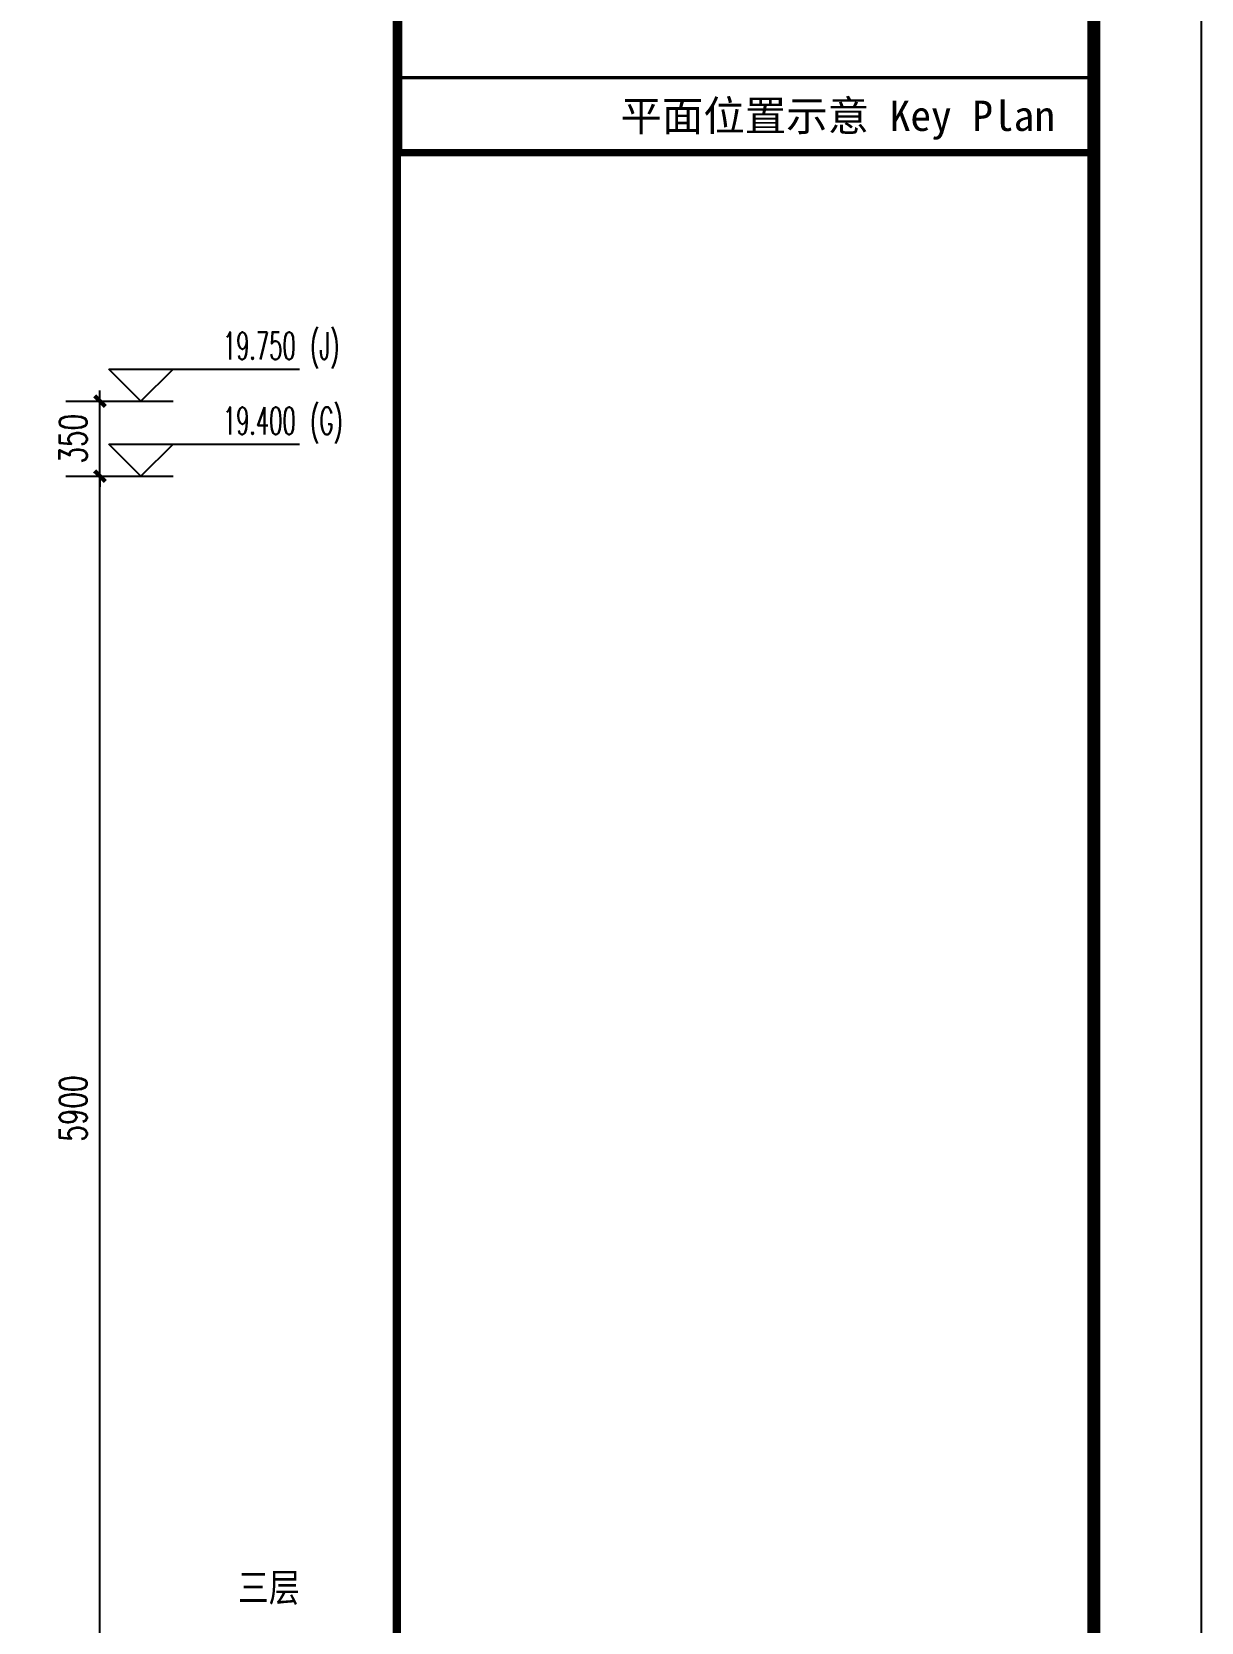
# Model space of a CAD drawing. Header units: millimetres. Extents: x 434053 to 1059003, y -2417481 to 936527.
# Drawn here: x 615399 to 620851, y -2238482 to -2231062 of the extents above; entities that cross this region are included whole.
import ezdxf

# ---------------------------------------------------------------- set-up
doc = ezdxf.new("R2010")
doc.units = ezdxf.units.MM
doc.header["$LTSCALE"] = 1000
doc.header["$MEASUREMENT"] = 0
doc.layers.get('Defpoints').update_dxf_attribs({"color": 6})
doc.layers.add('A-ANNO-TEXT', color=7, linetype='Continuous', lineweight=25)
for name, color, linetype in [('A-ANNO-TTLB', 7, 'Continuous'), ('DIM_ELEV', 3, 'Continuous'), ('PUB_DIM', 83, 'Continuous'), ('PUB_TEXT', 7, 'Continuous')]:
    doc.layers.add(name, color=color, linetype=linetype)
doc.styles.add('_TCH_DIM', font='SIMPLEX.shx', dxfattribs={"width": 0.8, "height": 3, "bigfont": 'GBCBIG.shx'})
doc.styles.add('_TCH_DIM_T3', font='SIMPLEX', dxfattribs={"width": 0.705882, "bigfont": 'GBCBIG'})
doc.styles.add('TITXC', font='simhei.ttf')
doc.styles.add('宋体', font='', dxfattribs={"width": 0.8})
doc.styles.get('宋体').set_extended_font_data('SimSun')
doc.dimstyles.new('_TCH_ARCH&&50', dxfattribs={"dimtxt": 127.5, "dimasz": 50, "dimexe": 125, "dimexo": 150, "dimgap": 61.25, "dimtad": 1, "dimdec": 0, "dimzin": 0, "dimdsep": 46, "dimtxsty": '_TCH_DIM_T3', "dimblk": 'ARCHTICK', "dimcen": 0.09, "dimclrt": 7, "dimazin": 2, "dimtfac": 1, "dimtdec": 0, "dimtix": 1, "dimtmove": 2, "dimatfit": 3, "dimfxl": 1, "dimtolj": 1, "dimtzin": 0, "dimarcsym": 0})

# ---------------------------------------------------------------- blocks, each defined once
blk = doc.blocks.new('asdfdfsdh')
at = {"const_width": 40}
blk.add_lwpolyline([(27625.4, 3750), (11266.1, 3750)], dxfattribs=at)
at = {"layer": 'A-ANNO-TTLB'}
blk.add_lwpolyline([(0, 42050), (29700, 42050), (29700, 0), (0, 0)], close=True, dxfattribs=at)
for points, const_width in [([(500, 40800), (500, 500), (29200, 500), (29200, 40800)], 60), ([(27625.4, 3741.5), (27625.4, 491.5), (23600, 491.5), (23600, 3741.5)], 33.3), ([(23950, 491.5), (23950, 3741.5), (23600, 3741.5), (23600, 491.5)], 16.7)]:
    blk.add_lwpolyline(points, close=True, dxfattribs=dict(at, const_width=const_width))
at = {"layer": 'A-ANNO-TEXT', "style": 'TITXC'}
blk.add_text('平面位置示意 Key Plan ', height=141.582, rotation=270, dxfattribs=at).set_placement((23701.7, 2707.2))
blk = doc.blocks.new('ASDFADFGAF')
blk.add_lwpolyline([(0, 28700), (12350, 28700), (12350, 0), (0, 0)], close=True)
blk = doc.blocks.new('_ArchTick')
at = {"color": 0, "linetype": 'ByBlock', "const_width": 0.4}
blk.add_lwpolyline([(-0.5, -0.5), (0.5, 0.5)], dxfattribs=at)
blk = doc.blocks.new('*D906')
at = {"layer": 'Defpoints', "color": 0, "transparency": 16777216}
for p in [(615430.1, -2232785.7), (615716.6, -2232785.7), (615430.1, -2233135.7)]:
    blk.add_point(p, dxfattribs=at)
at = {"layer": 'PUB_DIM', "color": 0, "lineweight": -2, "transparency": 16777216}
for p, q in [((615716.6, -2232785.7), (615716.6, -2232735.7)), ((615580.1, -2232785.7), (615841.6, -2232785.7)), ((615716.6, -2233135.7), (615716.6, -2232785.7)), ((615580.1, -2233135.7), (615841.6, -2233135.7)), ((615716.6, -2233135.7), (615716.6, -2233185.7))]:
    blk.add_line(p, q, dxfattribs=at)
at = {"layer": 'PUB_DIM', "color": 0, "lineweight": -2, "transparency": 16777216, "xscale": 50, "yscale": 50, "zscale": 50}
for p, rotation in [((615716.6, -2232785.7), 270), ((615716.6, -2233135.7), 90)]:
    blk.add_blockref('_ArchTick', p, dxfattribs=dict(at, rotation=rotation))
at = {"layer": 'PUB_DIM', "color": 7, "transparency": 16777216, "insert": (615591.6, -2232960.7), "char_height": 127.5, "attachment_point": 5, "rotation": 90, "style": '_TCH_DIM_T3'}
blk.add_mtext('\\A1;350', dxfattribs=at)
blk = doc.blocks.new('*D907')
at = {"layer": 'Defpoints', "color": 0, "transparency": 16777216}
for p in [(615430.1, -2233135.7), (615716.6, -2233135.7), (615430.1, -2239035.7)]:
    blk.add_point(p, dxfattribs=at)
at = {"layer": 'PUB_DIM', "color": 0, "lineweight": -2, "transparency": 16777216}
for p, q in [((615580.1, -2233135.7), (615841.6, -2233135.7)), ((615716.6, -2239035.7), (615716.6, -2233135.7)), ((615580.1, -2239035.7), (615841.6, -2239035.7))]:
    blk.add_line(p, q, dxfattribs=at)
at = {"layer": 'PUB_DIM', "color": 0, "lineweight": -2, "transparency": 16777216, "xscale": 50, "yscale": 50, "zscale": 50}
for p, rotation in [((615716.6, -2233135.7), 90), ((615716.6, -2239035.7), 270)]:
    blk.add_blockref('_ArchTick', p, dxfattribs=dict(at, rotation=rotation))
at = {"layer": 'PUB_DIM', "color": 7, "transparency": 16777216, "insert": (615591.6, -2236085.7), "char_height": 127.5, "attachment_point": 5, "rotation": 90, "style": '_TCH_DIM_T3'}
blk.add_mtext('\\A1;5900', dxfattribs=at)

msp = doc.modelspace()

# ---------------------------------------------------------------- linework, layer by layer
at = {"layer": 'DIM_ELEV'}
for p, q in [((615907.9, -2232785.7), (615757.9, -2232635.7)), ((615757.9, -2232635.7), (616647.4, -2232635.7)), ((615907.9, -2232785.7), (616057.9, -2232635.7)), ((615557.9, -2232785.7), (616057.9, -2232785.7)), ((615907.9, -2233135.7), (615757.9, -2232985.7)), ((615757.9, -2232985.7), (616647.4, -2232985.7)), ((615907.9, -2233135.7), (616057.9, -2232985.7)), ((615557.9, -2233135.7), (616057.9, -2233135.7))]:
    msp.add_line(p, q, dxfattribs=at)

# ---------------------------------------------------------------- block references
at = {"rotation": 90}
msp.add_blockref('asdfdfsdh', (620850.9, -2255226.3), dxfattribs=at)
msp.add_blockref('ASDFADFGAF', (604750.9, -2254726.3))

# ---------------------------------------------------------------- texts
at = {"layer": 'PUB_TEXT'}
for s, height, style, width, p in [('19.750', 127.5, '_TCH_DIM', 0.564706, (616289.6, -2232590.7)), ('(J)', 127.5, '_TCH_DIM', 0.564706, (616697.4, -2232590.7)), ('19.400', 127.5, '_TCH_DIM', 0.564706, (616289.6, -2232940.7)), ('(G)', 127.5, '_TCH_DIM', 0.564706, (616697.4, -2232940.7)), ('三层', 132.17, '宋体', 0.8, (616359.8, -2238385.7))]:
    msp.add_text(s, height=height, dxfattribs=dict(at, style=style, width=width)).set_placement(p)

# ---------------------------------------------------------------- dimensions: what is measured, and where the dimension line sits
at = {"layer": 'PUB_DIM'}
for p1, p2, picture, middle in [((615430.1, -2233135.7), (615430.1, -2232785.7), '*D906', (615591.6, -2232960.7)), ((615430.1, -2239035.7), (615430.1, -2233135.7), '*D907', (615591.6, -2236085.7))]:
    dim = msp.add_aligned_dim(p1=p1, p2=p2, distance=-286.5, dimstyle='_TCH_ARCH&&50', dxfattribs=at)
    dim.commit()
    dim.dimension.update_dxf_attribs({"geometry": picture, "text_midpoint": middle})

doc.saveas('drawing.dxf')
